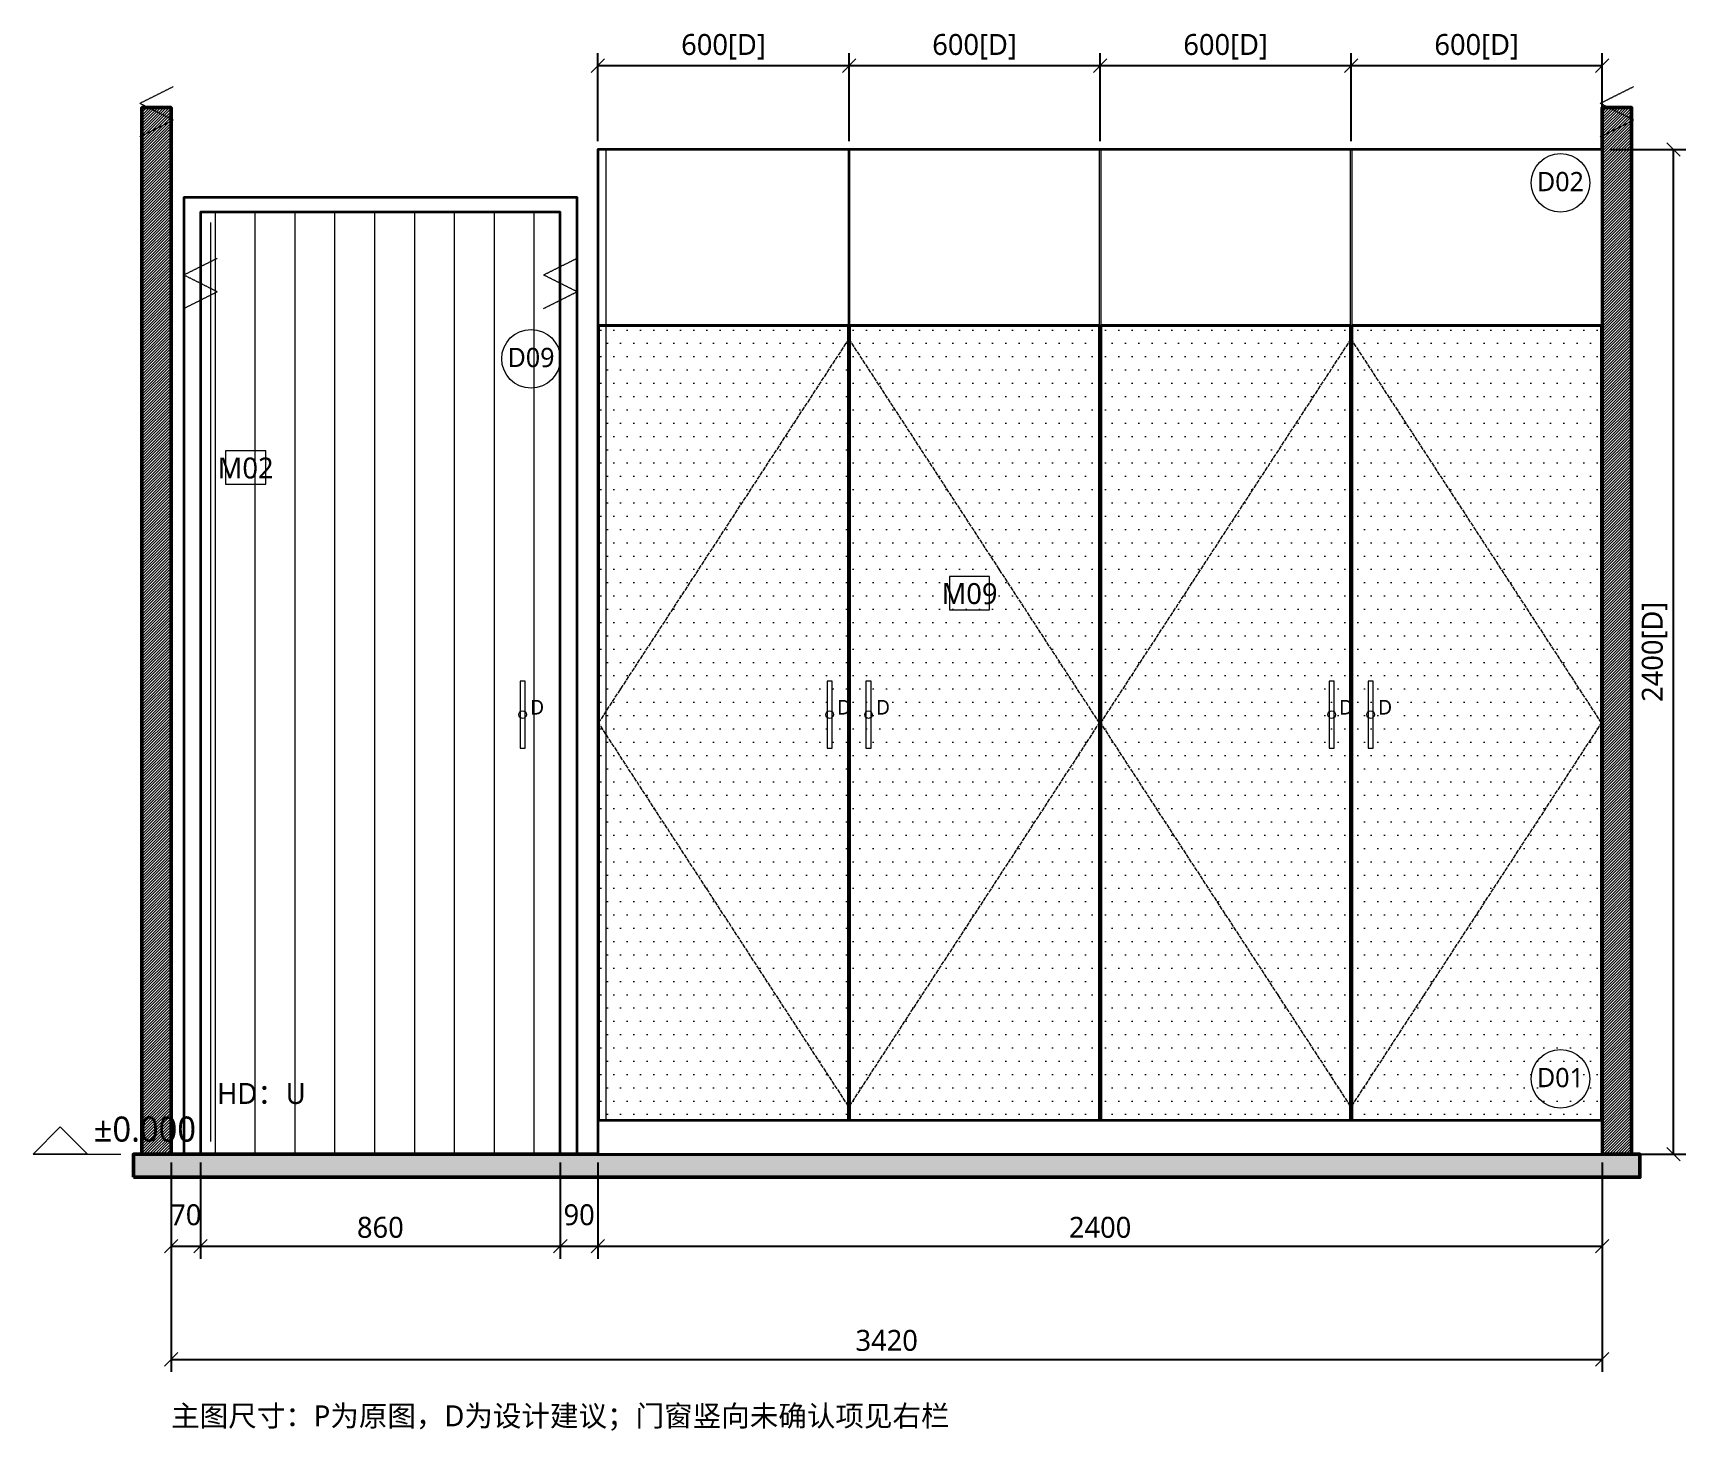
# Model space of a CAD drawing. Header units: millimetres. Extents: x -49496 to 320171, y -10186 to 2697.
# Drawn here: x 83670 to 87620, y -661 to 2678 of the extents above; entities that cross this region are included whole.
import ezdxf
from ezdxf.enums import TextEntityAlignment as Align

# ---------------------------------------------------------------- set-up
doc = ezdxf.new("R2010")
doc.units = ezdxf.units.MM
doc.linetypes.add('DASHED', pattern=[1.524, 1.27, -0.254])
for name, color, linetype, lineweight in [('A-DETAIL', 7, 'Continuous', 18), ('A-DIM', 7, 'Continuous', 13), ('A-FLOOR', 7, 'Continuous', 50), ('A-HATCH', 8, 'Continuous', 9), ('A-MATERIAL', 7, 'Continuous', 13), ('A-OPEN', 7, 'DASHED', 9), ('A-OUTLINE', 7, 'Continuous', 35), ('A-PENDING', 8, 'DASHED', 13), ('A-SYMBOL', 7, 'Continuous', 18), ('A-TEXT', 7, 'Continuous', 13), ('A-WALL', 7, 'Continuous', 50)]:
    doc.layers.add(name, color=color, linetype=linetype, lineweight=lineweight)
doc.styles.add('CN', font='NotoSansCJK-Regular.ttc')
doc.styles.add('OpenSansCondensed-Light', font='OpenSansCondensed-Light.ttf')
doc.dimstyles.new('EZDXF', dxfattribs={"dimtxt": 0.25, "dimasz": 0.175, "dimexe": 0.375, "dimexo": 0.125, "dimgap": 0.1, "dimtad": 1, "dimlfac": 100, "dimzin": 12, "dimdsep": 46, "dimtxsty": 'OpenSansCondensed-Light', "dimblk": 'ARCHTICK', "dimcen": 2.5, "dimazin": 3, "dimtfac": 0.5, "dimtmove": 2, "dimatfit": 3, "dimarcsym": 0})

# ---------------------------------------------------------------- blocks, each defined once
blk = doc.blocks.new('LEVEL-FFL')
blk.add_line((0, 0), (210, 0))
blk.add_lwpolyline([(0, 0), (65, 65), (130, 0)], close=True)
at = {"style": 'CN'}
blk.add_attdef('VALUE', (145, 30), '', height=60, dxfattribs=at)
blk = doc.blocks.new('_ARCHTICK')
at = {"color": 0, "linetype": 'ByBlock', "const_width": 0.15}
blk.add_lwpolyline([(-0.5, -0.5), (0.5, 0.5)], dxfattribs=at)
blk = doc.blocks.new('HW-HANDLE')
blk.add_lwpolyline([(-6, -80), (6, -80), (6, 80), (-6, 80)], close=True)
blk.add_circle((0, 0), 9)
at = {"style": 'CN'}
blk.add_attdef('STATUS', (18, 0), '', height=35, dxfattribs=at)

msp = doc.modelspace()

# ---------------------------------------------------------------- hatches: boundary and pattern name
at = {"layer": 'A-FLOOR'}
h = msp.add_hatch(color=7, dxfattribs=at)
h.dxf.hatch_style = 1
h.paths.add_polyline_path([(83910, -55), (87510, -55), (87510, 0), (83910, 0)])
at = {"layer": 'A-HATCH'}
h = msp.add_hatch(dxfattribs=at)
h.set_pattern_fill('ANSI31', scale=1.5)
h.paths.add_polyline_path([(83930, 0), (84000, 0), (84000, 2500), (83930, 2500)])
h = msp.add_hatch(dxfattribs=at)
h.set_pattern_fill('ANSI31', scale=1.5)
h.paths.add_polyline_path([(87420, 0), (87490, 0), (87490, 2500), (87420, 2500)])
h = msp.add_hatch(dxfattribs=at)
h.set_pattern_fill('ANSI31', scale=30, angle=45)
h.paths.add_polyline_path([(84070, 0), (84930, 0), (84930, 2250), (84070, 2250)])

# ---------------------------------------------------------------- linework, layer by layer
at = {"layer": 'A-DETAIL'}
msp.add_line((84095, 30), (84095, 2225), dxfattribs=at)
at = {"layer": 'A-FLOOR'}
msp.add_line((83910, 0), (87510, 0), dxfattribs=at)
msp.add_lwpolyline([(83910, -55), (87510, -55), (87510, 0), (83910, 0)], close=True, dxfattribs=at)
at = {"layer": 'A-MATERIAL'}
msp.add_lwpolyline([(84130, 1600), (84226, 1600), (84226, 1680), (84130, 1680)], close=True, dxfattribs=at)
at = {"layer": 'A-OUTLINE'}
for points in [[(84030, 0), (84970, 0), (84970, 2285), (84030, 2285)], [(84070, 0), (84930, 0), (84930, 2250), (84070, 2250)]]:
    msp.add_lwpolyline(points, close=True, dxfattribs=at)
at = {"layer": 'A-PENDING'}
for points in [[(83925, 2430), (84005, 2470), (83925, 2510), (84005, 2550)], [(87415, 2430), (87495, 2470), (87415, 2510), (87495, 2550)], [(84030, 2020), (84110, 2060), (84030, 2100), (84110, 2140)], [(84890, 2020), (84970, 2060), (84890, 2100), (84970, 2140)]]:
    msp.add_lwpolyline(points, dxfattribs=at)
at = {"layer": 'A-SYMBOL'}
msp.add_circle((84860, 1900), 70, dxfattribs=at)
at = {"layer": 'A-WALL'}
for points in [[(83930, 0), (84000, 0), (84000, 2500), (83930, 2500)], [(87420, 0), (87490, 0), (87490, 2500), (87420, 2500)]]:
    msp.add_lwpolyline(points, close=True, dxfattribs=at)

# ---------------------------------------------------------------- block references
at = {"layer": 'A-SYMBOL'}
for name, p, values in [('HW-HANDLE', (84840, 1050), {'STATUS': 'D'}), ('LEVEL-FFL', (83670, 0), {'VALUE': '±0.000'})]:
    msp.add_blockref(name, p, dxfattribs=at).add_auto_attribs(values)

# ---------------------------------------------------------------- texts
at = {"layer": 'A-MATERIAL', "style": 'CN'}
msp.add_text('M02', height=50, dxfattribs=at).set_placement((84178, 1614), align=Align.CENTER)
at = {"layer": 'A-PENDING', "style": 'CN'}
msp.add_text('HD：U', height=50, dxfattribs=at).set_placement((84110, 120))
at = {"layer": 'A-SYMBOL', "style": 'CN'}
msp.add_text('D09', height=46, dxfattribs=at).set_placement((84860, 1880), align=Align.CENTER)
at = {"layer": 'A-TEXT', "style": 'CN'}
msp.add_text('主图尺寸：P为原图，D为设计建议；门窗竖向未确认项见右栏', height=50, dxfattribs=at).set_placement((84000, -650))

# ---------------------------------------------------------------- dimensions: what is measured, and where the dimension line sits
at = {"layer": 'A-DIM'}
for base, p1, p2 in [((84000, -490), (84000, 0), (87420, 0)), ((84000, -220), (84000, 0), (84070, 0)), ((84070, -220), (84070, 0), (84930, 0))]:
    msp.add_linear_dim(base=base, p1=p1, p2=p2, dimstyle='EZDXF', override={"dimscale": 20, "dimtxt": 2.5, "dimasz": 2, "dimexe": 1.5, "dimexo": 1, "dimgap": 1, "dimtad": 1, "dimdec": 0, "dimlfac": 1, "dimzin": 8, "dimpost": '', "dimtxsty": 'CN', "dimtsz": 0.8, "dimclrd": 0, "dimclre": 0, "dimclrt": 0}, dxfattribs=at).render()

# ---------------------------------------------------------------- next in the draw order: wipeouts: each hides what was drawn before it
msp.add_wipeout([(85020, 0), (87420, 0), (87420, 2400), (85020, 2400)])

# ---------------------------------------------------------------- next in the draw order: hatches: boundary and pattern name
at = {"layer": 'A-HATCH'}
h = msp.add_hatch(dxfattribs=at)
h.set_pattern_fill('ANSI31', scale=30, angle=45)
h.paths.add_polyline_path([(85021.5, 81.5), (85039.5, 81.5), (85039.5, 2398.5), (85021.5, 2398.5)])
h = msp.add_hatch(dxfattribs=at)
h.set_pattern_fill('DOTS', scale=20)
h.paths.add_polyline_path([(85021.5, 81.5), (85618.5, 81.5), (85618.5, 1978.5), (85021.5, 1978.5)])
h = msp.add_hatch(dxfattribs=at)
h.set_pattern_fill('DOTS', scale=20)
h.paths.add_polyline_path([(85621.5, 81.5), (86218.5, 81.5), (86218.5, 1978.5), (85621.5, 1978.5)])
h = msp.add_hatch(dxfattribs=at)
h.set_pattern_fill('DOTS', scale=20)
h.paths.add_polyline_path([(86221.5, 81.5), (86818.5, 81.5), (86818.5, 1978.5), (86221.5, 1978.5)])
h = msp.add_hatch(dxfattribs=at)
h.set_pattern_fill('DOTS', scale=20)
h.paths.add_polyline_path([(86821.5, 81.5), (87418.5, 81.5), (87418.5, 1978.5), (86821.5, 1978.5)])

# ---------------------------------------------------------------- next in the draw order: linework, layer by layer
at = {"layer": 'A-DETAIL'}
msp.add_line((85020, 1980), (87420, 1980), dxfattribs=at)
for points in [[(85020, 80), (87420, 80), (87420, 2400), (85020, 2400)], [(85021.5, 1981.5), (85618.5, 1981.5), (85618.5, 2398.5), (85021.5, 2398.5)], [(85021.5, 81.5), (85039.5, 81.5), (85039.5, 2398.5), (85021.5, 2398.5)], [(85621.5, 1981.5), (86218.5, 1981.5), (86218.5, 2398.5), (85621.5, 2398.5)], [(86221.5, 1981.5), (86818.5, 1981.5), (86818.5, 2398.5), (86221.5, 2398.5)], [(86821.5, 1981.5), (87418.5, 1981.5), (87418.5, 2398.5), (86821.5, 2398.5)]]:
    msp.add_lwpolyline(points, close=True, dxfattribs=at)
at = {"layer": 'A-MATERIAL'}
msp.add_lwpolyline([(85860, 1300), (85956, 1300), (85956, 1380), (85860, 1380)], close=True, dxfattribs=at)
at = {"layer": 'A-OPEN', "ltscale": 8}
for p, q in [((85021.5, 1030), (85618.5, 1945)), ((86218.5, 1030), (85621.5, 1945)), ((86221.5, 1030), (86818.5, 1945)), ((87418.5, 1030), (86821.5, 1945)), ((85618.5, 115), (85021.5, 1030)), ((85621.5, 115), (86218.5, 1030)), ((86818.5, 115), (86221.5, 1030)), ((86821.5, 115), (87418.5, 1030))]:
    msp.add_line(p, q, dxfattribs=at)
at = {"layer": 'A-OUTLINE'}
for points in [[(85020, 0), (87420, 0), (87420, 2400), (85020, 2400)], [(85021.5, 81.5), (85618.5, 81.5), (85618.5, 1978.5), (85021.5, 1978.5)], [(85621.5, 81.5), (86218.5, 81.5), (86218.5, 1978.5), (85621.5, 1978.5)], [(86221.5, 81.5), (86818.5, 81.5), (86818.5, 1978.5), (86221.5, 1978.5)], [(86821.5, 81.5), (87418.5, 81.5), (87418.5, 1978.5), (86821.5, 1978.5)]]:
    msp.add_lwpolyline(points, close=True, dxfattribs=at)
at = {"layer": 'A-SYMBOL'}
for centre in [(87320, 2320), (87320, 180)]:
    msp.add_circle(centre, 70, dxfattribs=at)

# ---------------------------------------------------------------- next in the draw order: block references
for p in [(85573.5, 1050), (85666.5, 1050), (86773.5, 1050), (86866.5, 1050)]:
    msp.add_blockref('HW-HANDLE', p, dxfattribs=at).add_auto_attribs({'STATUS': 'D'})

# ---------------------------------------------------------------- next in the draw order: texts
at = {"layer": 'A-MATERIAL', "style": 'CN'}
msp.add_text('M09', height=50, dxfattribs=at).set_placement((85908, 1314), align=Align.CENTER)
at = {"layer": 'A-SYMBOL', "style": 'CN'}
for s, p in [('D02', (87320, 2300)), ('D01', (87320, 160))]:
    msp.add_text(s, height=46, dxfattribs=at).set_placement(p, align=Align.CENTER)

# ---------------------------------------------------------------- next in the draw order: dimensions: what is measured, and where the dimension line sits
at = {"layer": 'A-DIM'}
for base, p1, p2, override in [((85020, 2600), (85020, 2400), (85620, 2400), {"dimscale": 20, "dimtxt": 2.5, "dimasz": 2, "dimexe": 1.5, "dimexo": 1, "dimgap": 1, "dimtad": 1, "dimdec": 0, "dimlfac": 1, "dimzin": 8, "dimpost": '<>[D]', "dimtxsty": 'CN', "dimtsz": 0.8, "dimclrd": 0, "dimclre": 0, "dimclrt": 0}), ((85620, 2600), (85620, 2400), (86220, 2400), {"dimscale": 20, "dimtxt": 2.5, "dimasz": 2, "dimexe": 1.5, "dimexo": 1, "dimgap": 1, "dimtad": 1, "dimdec": 0, "dimlfac": 1, "dimzin": 8, "dimpost": '<>[D]', "dimtxsty": 'CN', "dimtsz": 0.8, "dimclrd": 0, "dimclre": 0, "dimclrt": 0}), ((86220, 2600), (86220, 2400), (86820, 2400), {"dimscale": 20, "dimtxt": 2.5, "dimasz": 2, "dimexe": 1.5, "dimexo": 1, "dimgap": 1, "dimtad": 1, "dimdec": 0, "dimlfac": 1, "dimzin": 8, "dimpost": '<>[D]', "dimtxsty": 'CN', "dimtsz": 0.8, "dimclrd": 0, "dimclre": 0, "dimclrt": 0}), ((86820, 2600), (86820, 2400), (87420, 2400), {"dimscale": 20, "dimtxt": 2.5, "dimasz": 2, "dimexe": 1.5, "dimexo": 1, "dimgap": 1, "dimtad": 1, "dimdec": 0, "dimlfac": 1, "dimzin": 8, "dimpost": '<>[D]', "dimtxsty": 'CN', "dimtsz": 0.8, "dimclrd": 0, "dimclre": 0, "dimclrt": 0}), ((84930, -220), (84930, 0), (85020, 0), {"dimscale": 20, "dimtxt": 2.5, "dimasz": 2, "dimexe": 1.5, "dimexo": 1, "dimgap": 1, "dimtad": 1, "dimdec": 0, "dimlfac": 1, "dimzin": 8, "dimpost": '', "dimtxsty": 'CN', "dimtsz": 0.8, "dimclrd": 0, "dimclre": 0, "dimclrt": 0}), ((85020, -220), (85020, 0), (87420, 0), {"dimscale": 20, "dimtxt": 2.5, "dimasz": 2, "dimexe": 1.5, "dimexo": 1, "dimgap": 1, "dimtad": 1, "dimdec": 0, "dimlfac": 1, "dimzin": 8, "dimpost": '', "dimtxsty": 'CN', "dimtsz": 0.8, "dimclrd": 0, "dimclre": 0, "dimclrt": 0})]:
    msp.add_linear_dim(base=base, p1=p1, p2=p2, dimstyle='EZDXF', override=override, dxfattribs=at).render()
msp.add_linear_dim(base=(87590, 0), p1=(87420, 0), p2=(87420, 2400), angle=90, dimstyle='EZDXF', override={"dimscale": 20, "dimtxt": 2.5, "dimasz": 2, "dimexe": 1.5, "dimexo": 1, "dimgap": 1, "dimtad": 1, "dimdec": 0, "dimlfac": 1, "dimzin": 8, "dimpost": '<>[D]', "dimtxsty": 'CN', "dimtsz": 0.8, "dimclrd": 0, "dimclre": 0, "dimclrt": 0}, dxfattribs=at).render()

doc.saveas('drawing.dxf')
